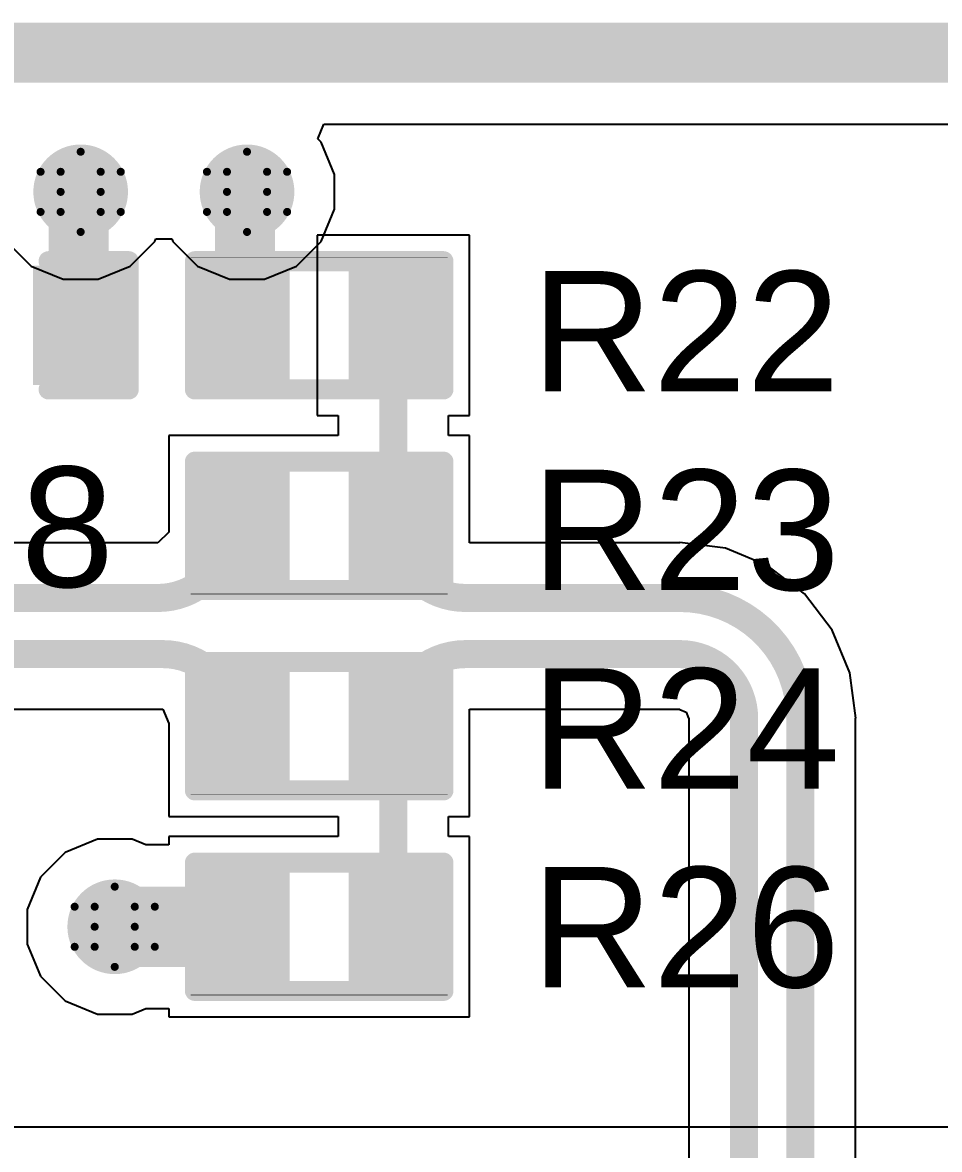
# Model space of a CAD drawing. Header units: inches. Extents: x -25 to 209, y 65 to 158.
# Drawn here: x 0.33 to 6.14, y 88.51 to 95.64 of the extents above; entities that cross this region are included whole.
import ezdxf

# ---------------------------------------------------------------- set-up
doc = ezdxf.new("R2010")
doc.units = ezdxf.units.IN
for name, color, linetype in [('Bottom Layer', 5, 'Continuous'), ('Drill Drawing', 1, 'Continuous'), ('Top Layer', 1, 'Continuous'), ('Top Overlay', 2, 'Continuous'), ('Top Paste', 8, 'Continuous'), ('Top Solder', 216, 'Continuous'), ('Via Holes', 16, 'Continuous')]:
    doc.layers.add(name, color=color, linetype=linetype)
doc.styles.add('Arial', font='', dxfattribs={"height": 0.2})
doc.styles.get('Arial').set_extended_font_data('Arial')

# ---------------------------------------------------------------- blocks, each defined once
blk = doc.blocks.new('R___0402_32')
at = {"layer": 'Top Layer'}
for points in [[(-0.6985025399999999, -0.3175), (-0.6985025399999999, 0.3175), (-0.24130254, 0.3175), (-0.24130254, -0.3175)], [(0.2412999999999999, -0.3175), (0.2413, 0.3175), (0.6985, 0.3175), (0.6985, -0.3175)]]:
    blk.add_hatch(color=1, dxfattribs=at).paths.add_polyline_path(points)
at = {"layer": 'Top Paste'}
for points in [[(-0.6985025399999999, -0.3175), (-0.6985025399999999, 0.3175), (-0.24130254, 0.3175), (-0.24130254, -0.3175)], [(0.2412999999999999, -0.3175), (0.2413, 0.3175), (0.6985, 0.3175), (0.6985, -0.3175)]]:
    blk.add_hatch(color=8, dxfattribs=at).paths.add_polyline_path(points)
at = {"layer": 'Top Solder'}
for points in [[(-0.7535037, -0.37250116), (-0.7535037, 0.37250116), (-0.18630138, 0.37250116), (-0.18630138, -0.37250116)], [(0.1862988399999999, -0.37250116), (0.18629884, 0.37250116), (0.75350116, 0.37250116), (0.75350116, -0.37250116)]]:
    blk.add_hatch(color=216, dxfattribs=at).paths.add_polyline_path(points)
at = {"layer": 'Top Overlay'}
for points in [[(-0.7874, 0.4064, 0.127, 0.127, 0), (0.78740254, 0.40640254, 0.127, 0.127, 0)], [(-0.7874, -0.4064, 0.127, 0.127, 0), (-0.7874, 0.4064, 0.127, 0.127, 0)], [(0.7874, -0.4064, 0.127, 0.127, 0), (0.78740254, 0.40640254, 0.127, 0.127, 0)], [(-0.7874, -0.4064, 0.127, 0.127, 0), (0.7874, -0.4064, 0.127, 0.127, 0)], [(-0.8128, -0.4318, 0.0032258, 0.0032258, 0), (0.8128, -0.4318, 0.0032258, 0.0032258, 0)]]:
    blk.add_lwpolyline(points, format="xyseb", dxfattribs=at)
for points in [[(-0.8191499999999999, 0.4064, 0.0635, 0.0635, 1), (-0.7556499999999999, 0.4064, 0.0635, 0.0635, 1)], [(-0.8191499999999999, 0.4064, 0.0635, 0.0635, 1), (-0.7556499999999999, 0.4064, 0.0635, 0.0635, 1)], [(0.75565254, 0.40640254, 0.0635, 0.0635, 1), (0.8191525399999998, 0.40640254, 0.0635, 0.0635, 1)], [(0.75565254, 0.40640254, 0.0635, 0.0635, 1), (0.8191525399999998, 0.40640254, 0.0635, 0.0635, 1)], [(-0.8191499999999999, -0.4064, 0.0635, 0.0635, 1), (-0.7556499999999999, -0.4064, 0.0635, 0.0635, 1)], [(-0.8191499999999999, -0.4064, 0.0635, 0.0635, 1), (-0.7556499999999999, -0.4064, 0.0635, 0.0635, 1)], [(0.7556499999999999, -0.4064, 0.0635, 0.0635, 1), (0.8191499999999999, -0.4064, 0.0635, 0.0635, 1)], [(0.7556499999999999, -0.4064, 0.0635, 0.0635, 1), (0.8191499999999999, -0.4064, 0.0635, 0.0635, 1)], [(-0.81360518, -0.4318, 0.0016129, 0.0016129, 1), (-0.8119948199999999, -0.4318, 0.0016129, 0.0016129, 1)], [(0.8119948199999999, -0.4318, 0.0016129, 0.0016129, 1), (0.81360518, -0.4318, 0.0016129, 0.0016129, 1)]]:
    blk.add_lwpolyline(points, format="xyseb", close=True, dxfattribs=at)
blk = doc.blocks.new('R___0402_34')
at = {"layer": 'Top Layer'}
for points in [[(-0.6985025399999999, -0.3175), (-0.6985025399999999, 0.3175), (-0.24130254, 0.3175), (-0.24130254, -0.3175)], [(0.2413050799999999, -0.3175), (0.24130508, 0.3175), (0.6985050799999999, 0.3175), (0.6985050799999999, -0.3175)]]:
    blk.add_hatch(color=1, dxfattribs=at).paths.add_polyline_path(points)
at = {"layer": 'Top Paste'}
for points in [[(-0.6985025399999999, -0.3175), (-0.6985025399999999, 0.3175), (-0.24130254, 0.3175), (-0.24130254, -0.3175)], [(0.2413050799999999, -0.3175), (0.24130508, 0.3175), (0.6985050799999999, 0.3175), (0.6985050799999999, -0.3175)]]:
    blk.add_hatch(color=8, dxfattribs=at).paths.add_polyline_path(points)
at = {"layer": 'Top Solder'}
for points in [[(-0.7535037, -0.37250116), (-0.7535037, 0.37250116), (-0.18630138, 0.37250116), (-0.18630138, -0.37250116)], [(0.18630392, -0.37250116), (0.18630392, 0.37250116), (0.75350624, 0.37250116), (0.75350624, -0.37250116)]]:
    blk.add_hatch(color=216, dxfattribs=at).paths.add_polyline_path(points)
at = {"layer": 'Top Overlay'}
for points in [[(-0.7874, 0.4064, 0.127, 0.127, 0), (0.7874, 0.4064, 0.127, 0.127, 0)], [(-0.7874, -0.4064, 0.127, 0.127, 0), (-0.7874, 0.4064, 0.127, 0.127, 0)], [(0.7874, -0.4064, 0.127, 0.127, 0), (0.7874, 0.4064, 0.127, 0.127, 0)], [(-0.7874, -0.4064, 0.127, 0.127, 0), (0.7874, -0.4064, 0.127, 0.127, 0)], [(-0.8127974599999999, -0.4318, 0.0032258, 0.0032258, 0), (0.8128, -0.4318, 0.0032258, 0.0032258, 0)]]:
    blk.add_lwpolyline(points, format="xyseb", dxfattribs=at)
for points in [[(-0.8191499999999999, 0.4064, 0.0635, 0.0635, 1), (-0.7556499999999999, 0.4064, 0.0635, 0.0635, 1)], [(-0.8191499999999999, 0.4064, 0.0635, 0.0635, 1), (-0.7556499999999999, 0.4064, 0.0635, 0.0635, 1)], [(0.7556499999999999, 0.4064, 0.0635, 0.0635, 1), (0.8191499999999999, 0.4064, 0.0635, 0.0635, 1)], [(0.7556499999999999, 0.4064, 0.0635, 0.0635, 1), (0.8191499999999999, 0.4064, 0.0635, 0.0635, 1)], [(-0.8191499999999999, -0.4064, 0.0635, 0.0635, 1), (-0.7556499999999999, -0.4064, 0.0635, 0.0635, 1)], [(-0.8191499999999999, -0.4064, 0.0635, 0.0635, 1), (-0.7556499999999999, -0.4064, 0.0635, 0.0635, 1)], [(0.7556499999999999, -0.4064, 0.0635, 0.0635, 1), (0.8191499999999999, -0.4064, 0.0635, 0.0635, 1)], [(0.7556499999999999, -0.4064, 0.0635, 0.0635, 1), (0.8191499999999999, -0.4064, 0.0635, 0.0635, 1)], [(-0.8136026399999999, -0.4318, 0.0016129, 0.0016129, 1), (-0.81199228, -0.4318, 0.0016129, 0.0016129, 1)], [(0.8119948199999999, -0.4318, 0.0016129, 0.0016129, 1), (0.81360518, -0.4318, 0.0016129, 0.0016129, 1)]]:
    blk.add_lwpolyline(points, format="xyseb", close=True, dxfattribs=at)
blk = doc.blocks.new('R___0402_35')
at = {"layer": 'Top Layer'}
for points in [[(-0.6985025399999999, -0.3175), (-0.6985025399999999, 0.3175), (-0.24130254, 0.3175), (-0.24130254, -0.3175)], [(0.24129746, -0.3175), (0.24129746, 0.3175), (0.69849746, 0.3175), (0.69849746, -0.3175)]]:
    blk.add_hatch(color=1, dxfattribs=at).paths.add_polyline_path(points)
at = {"layer": 'Top Paste'}
for points in [[(-0.6985025399999999, -0.3175), (-0.6985025399999999, 0.3175), (-0.24130254, 0.3175), (-0.24130254, -0.3175)], [(0.24129746, -0.3175), (0.24129746, 0.3175), (0.69849746, 0.3175), (0.69849746, -0.3175)]]:
    blk.add_hatch(color=8, dxfattribs=at).paths.add_polyline_path(points)
at = {"layer": 'Top Solder'}
for points in [[(-0.7535037, -0.37250116), (-0.7535037, 0.37250116), (-0.18630138, 0.37250116), (-0.18630138, -0.37250116)], [(0.1862962999999999, -0.37250116), (0.1862963, 0.37250116), (0.7534986199999999, 0.37250116), (0.7534986199999999, -0.37250116)]]:
    blk.add_hatch(color=216, dxfattribs=at).paths.add_polyline_path(points)
at = {"layer": 'Top Overlay'}
for points in [[(-0.78740254, 0.40640254, 0.127, 0.127, 0), (0.7874, 0.4064, 0.127, 0.127, 0)], [(-0.78740254, -0.40640254, 0.127, 0.127, 0), (-0.78740254, 0.40640254, 0.127, 0.127, 0)], [(0.7874, -0.4064, 0.127, 0.127, 0), (0.7874, 0.4064, 0.127, 0.127, 0)], [(-0.78740254, -0.40640254, 0.127, 0.127, 0), (0.7874, -0.4064, 0.127, 0.127, 0)], [(-0.8127974599999999, -0.4318, 0.0032258, 0.0032258, 0), (0.8127974599999999, -0.4318, 0.0032258, 0.0032258, 0)]]:
    blk.add_lwpolyline(points, format="xyseb", dxfattribs=at)
for points in [[(-0.8191525399999998, 0.40640254, 0.0635, 0.0635, 1), (-0.75565254, 0.40640254, 0.0635, 0.0635, 1)], [(-0.8191525399999998, 0.40640254, 0.0635, 0.0635, 1), (-0.75565254, 0.40640254, 0.0635, 0.0635, 1)], [(0.7556499999999999, 0.4064, 0.0635, 0.0635, 1), (0.8191499999999999, 0.4064, 0.0635, 0.0635, 1)], [(0.7556499999999999, 0.4064, 0.0635, 0.0635, 1), (0.8191499999999999, 0.4064, 0.0635, 0.0635, 1)], [(-0.8191525399999998, -0.40640254, 0.0635, 0.0635, 1), (-0.75565254, -0.40640254, 0.0635, 0.0635, 1)], [(-0.8191525399999998, -0.40640254, 0.0635, 0.0635, 1), (-0.75565254, -0.40640254, 0.0635, 0.0635, 1)], [(0.7556499999999999, -0.4064, 0.0635, 0.0635, 1), (0.8191499999999999, -0.4064, 0.0635, 0.0635, 1)], [(0.7556499999999999, -0.4064, 0.0635, 0.0635, 1), (0.8191499999999999, -0.4064, 0.0635, 0.0635, 1)], [(-0.8136026399999999, -0.4318, 0.0016129, 0.0016129, 1), (-0.81199228, -0.4318, 0.0016129, 0.0016129, 1)], [(0.81199228, -0.4318, 0.0016129, 0.0016129, 1), (0.8136026399999999, -0.4318, 0.0016129, 0.0016129, 1)]]:
    blk.add_lwpolyline(points, format="xyseb", close=True, dxfattribs=at)
blk = doc.blocks.new('R___0402_36')
at = {"layer": 'Top Layer'}
for points in [[(-0.69849746, -0.31749746), (-0.69849746, 0.31750254), (-0.24129746, 0.31750254), (-0.24129746, -0.31749746)], [(0.24130254, -0.3175), (0.24130254, 0.3175), (0.6985025399999999, 0.3175), (0.6985025399999999, -0.3175)]]:
    blk.add_hatch(color=1, dxfattribs=at).paths.add_polyline_path(points)
at = {"layer": 'Top Paste'}
for points in [[(-0.69849746, -0.31749746), (-0.69849746, 0.31750254), (-0.24129746, 0.31750254), (-0.24129746, -0.31749746)], [(0.24130254, -0.3175), (0.24130254, 0.3175), (0.6985025399999999, 0.3175), (0.6985025399999999, -0.3175)]]:
    blk.add_hatch(color=8, dxfattribs=at).paths.add_polyline_path(points)
at = {"layer": 'Top Solder'}
for points in [[(-0.7534986199999999, -0.3724986199999999), (-0.7534986199999999, 0.3725037), (-0.1862962999999999, 0.3725037), (-0.1862963, -0.3724986199999999)], [(0.18630138, -0.37250116), (0.18630138, 0.37250116), (0.7535037, 0.37250116), (0.7535037, -0.37250116)]]:
    blk.add_hatch(color=216, dxfattribs=at).paths.add_polyline_path(points)
at = {"layer": 'Top Overlay'}
for points in [[(0.78740254, 0.40640508, 0.127, 0.127, 0), (-0.7874, 0.4064, 0.127, 0.127, 0)], [(-0.7874, 0.4064, 0.127, 0.127, 0), (-0.7874, -0.4064, 0.127, 0.127, 0)], [(0.78740254, 0.40640508, 0.127, 0.127, 0), (0.78740254, -0.40640254, 0.127, 0.127, 0)], [(0.78740254, -0.40640254, 0.127, 0.127, 0), (-0.7874, -0.4064, 0.127, 0.127, 0)], [(0.8127974599999999, -0.4318, 0.0032258, 0.0032258, 0), (-0.8128, -0.4317974599999999, 0.0032258, 0.0032258, 0)]]:
    blk.add_lwpolyline(points, format="xyseb", dxfattribs=at)
for points in [[(-0.8191499999999999, 0.4064, 0.0635, 0.0635, 1), (-0.7556499999999999, 0.4064, 0.0635, 0.0635, 1)], [(-0.8191499999999999, 0.4064, 0.0635, 0.0635, 1), (-0.7556499999999999, 0.4064, 0.0635, 0.0635, 1)], [(0.75565254, 0.40640508, 0.0635, 0.0635, 1), (0.8191525399999998, 0.40640508, 0.0635, 0.0635, 1)], [(0.75565254, 0.40640508, 0.0635, 0.0635, 1), (0.8191525399999998, 0.40640508, 0.0635, 0.0635, 1)], [(-0.8191499999999999, -0.4064, 0.0635, 0.0635, 1), (-0.7556499999999999, -0.4064, 0.0635, 0.0635, 1)], [(-0.8191499999999999, -0.4064, 0.0635, 0.0635, 1), (-0.7556499999999999, -0.4064, 0.0635, 0.0635, 1)], [(0.75565254, -0.40640254, 0.0635, 0.0635, 1), (0.8191525399999998, -0.40640254, 0.0635, 0.0635, 1)], [(0.75565254, -0.40640254, 0.0635, 0.0635, 1), (0.8191525399999998, -0.40640254, 0.0635, 0.0635, 1)], [(-0.81360518, -0.4317974599999999, 0.0016129, 0.0016129, 1), (-0.8119948199999999, -0.4317974599999999, 0.0016129, 0.0016129, 1)], [(0.81199228, -0.4318, 0.0016129, 0.0016129, 1), (0.8136026399999999, -0.4318, 0.0016129, 0.0016129, 1)]]:
    blk.add_lwpolyline(points, format="xyseb", close=True, dxfattribs=at)
blk = doc.blocks.new('C___0402_71')
at = {"layer": 'Top Layer'}
for points in [[(-0.6985025399999999, -0.3175), (-0.6985025399999999, 0.3175), (-0.24130254, 0.3175), (-0.24130254, -0.3175)], [(0.2412999999999999, -0.3175), (0.2413, 0.3175), (0.6985, 0.3175), (0.6985, -0.3175)]]:
    blk.add_hatch(color=1, dxfattribs=at).paths.add_polyline_path(points)
at = {"layer": 'Top Paste'}
for points in [[(-0.6985025399999999, -0.3175), (-0.6985025399999999, 0.3175), (-0.24130254, 0.3175), (-0.24130254, -0.3175)], [(0.2412999999999999, -0.3175), (0.2413, 0.3175), (0.6985, 0.3175), (0.6985, -0.3175)]]:
    blk.add_hatch(color=8, dxfattribs=at).paths.add_polyline_path(points)
at = {"layer": 'Top Solder'}
for points in [[(-0.75850242, -0.37749988), (-0.75850242, 0.37749988), (-0.1813026599999999, 0.37749988), (-0.18130266, -0.37749988)], [(0.18130012, -0.37749988), (0.18130012, 0.37749988), (0.7584998799999999, 0.37749988), (0.7584998799999999, -0.37749988)]]:
    blk.add_hatch(color=216, dxfattribs=at).paths.add_polyline_path(points)
at = {"layer": 'Top Overlay'}
for points in [[(-0.27940254, 0.40640254, 0.127, 0.127, 0), (-0.7874, 0.4064, 0.127, 0.127, 0)], [(-0.7874, 0.4064, 0.127, 0.127, 0), (-0.7874, -0.4064, 0.127, 0.127, 0)], [(0.7874, 0.4064, 0.127, 0.127, 0), (0.2794, 0.4064, 0.127, 0.127, 0)], [(0.7874, 0.4064, 0.127, 0.127, 0), (0.7874, -0.4064, 0.127, 0.127, 0)], [(-0.27940254, -0.40640254, 0.127, 0.127, 0), (-0.7874, -0.4064, 0.127, 0.127, 0)], [(0.7874, -0.4064, 0.127, 0.127, 0), (0.2794, -0.4064, 0.127, 0.127, 0)]]:
    blk.add_lwpolyline(points, format="xyseb", dxfattribs=at)
for points in [[(-0.8191499999999999, 0.4064, 0.0635, 0.0635, 1), (-0.7556499999999999, 0.4064, 0.0635, 0.0635, 1)], [(-0.8191499999999999, 0.4064, 0.0635, 0.0635, 1), (-0.7556499999999999, 0.4064, 0.0635, 0.0635, 1)], [(-0.31115254, 0.40640254, 0.0635, 0.0635, 1), (-0.24765254, 0.40640254, 0.0635, 0.0635, 1)], [(0.24765, 0.4064, 0.0635, 0.0635, 1), (0.31115, 0.4064, 0.0635, 0.0635, 1)], [(0.7556499999999999, 0.4064, 0.0635, 0.0635, 1), (0.8191499999999999, 0.4064, 0.0635, 0.0635, 1)], [(0.7556499999999999, 0.4064, 0.0635, 0.0635, 1), (0.8191499999999999, 0.4064, 0.0635, 0.0635, 1)], [(-0.8191499999999999, -0.4064, 0.0635, 0.0635, 1), (-0.7556499999999999, -0.4064, 0.0635, 0.0635, 1)], [(-0.8191499999999999, -0.4064, 0.0635, 0.0635, 1), (-0.7556499999999999, -0.4064, 0.0635, 0.0635, 1)], [(-0.31115254, -0.40640254, 0.0635, 0.0635, 1), (-0.24765254, -0.40640254, 0.0635, 0.0635, 1)], [(0.24765, -0.4064, 0.0635, 0.0635, 1), (0.31115, -0.4064, 0.0635, 0.0635, 1)], [(0.7556499999999999, -0.4064, 0.0635, 0.0635, 1), (0.8191499999999999, -0.4064, 0.0635, 0.0635, 1)], [(0.7556499999999999, -0.4064, 0.0635, 0.0635, 1), (0.8191499999999999, -0.4064, 0.0635, 0.0635, 1)]]:
    blk.add_lwpolyline(points, format="xyseb", close=True, dxfattribs=at)

msp = doc.modelspace()

# ---------------------------------------------------------------- hatches: boundary and pattern name
at = {"layer": 'Bottom Layer'}
h = msp.add_hatch(color=5, dxfattribs=at)
edge = h.paths.add_edge_path()
edge.add_arc((0.6985381, 94.57135772), 0.2999994, 0, 360)
h = msp.add_hatch(color=5, dxfattribs=at)
edge = h.paths.add_edge_path()
edge.add_arc((1.7526381, 94.57135772), 0.2999994, 0, 360)
h = msp.add_hatch(color=5, dxfattribs=at)
edge = h.paths.add_edge_path()
edge.add_arc((0.9143999999999999, 89.91598476), 0.2999994, 0, 360)
at = {"layer": 'Top Layer'}
h = msp.add_hatch(color=1, dxfattribs=at)
edge = h.paths.add_edge_path()
edge.add_arc((0.6985381, 94.57135772), 0.2999994, 0, 360)
h = msp.add_hatch(color=1, dxfattribs=at)
edge = h.paths.add_edge_path()
edge.add_arc((1.7526381, 94.57135772), 0.2999994, 0, 360)
h = msp.add_hatch(color=1, dxfattribs=at)
edge = h.paths.add_edge_path()
edge.add_arc((0.9143999999999999, 89.91598476), 0.2999994, 0, 360)
at = {"layer": 'Via Holes'}
h = msp.add_hatch(color=7, dxfattribs=at)
edge = h.paths.add_edge_path()
edge.add_arc((0.6985381, 94.57135772), 0.1499997, 0, 360)
h = msp.add_hatch(color=7, dxfattribs=at)
edge = h.paths.add_edge_path()
edge.add_arc((1.7526381, 94.57135772), 0.1499997, 0, 360)
h = msp.add_hatch(color=7, dxfattribs=at)
edge = h.paths.add_edge_path()
edge.add_arc((0.9143999999999999, 89.91598476), 0.1499997, 0, 360)

# ---------------------------------------------------------------- linework, layer by layer
at = {"layer": 'Bottom Layer'}
for p, q in [((2.20101922, 94.90644976), (2.239899, 95.000318)), ((2.239899, 95.000318), (12.04781436, 95.000318)), ((2.2222968, 94.88517218), (2.20101922, 94.90644976)), ((2.3066375, 94.68155562), (2.2222968, 94.88517218)), ((2.3066375, 94.46115981999999), (2.3066375, 94.68155562)), ((2.2222968, 94.25754325999999), (2.3066375, 94.46115981999999)), ((0.2288794, 94.25754325999999), (0.38472364, 94.10169902)), ((1.01235256, 94.10169902), (1.1681968, 94.25754325999999)), ((1.1681968, 94.25754325999999), (1.1747881, 94.27345381999999)), ((1.1747881, 94.27345381999999), (1.2763881, 94.27345381999999)), ((1.2763881, 94.27345381999999), (1.2829794, 94.25754325999999)), ((1.2829794, 94.25754325999999), (1.43882364, 94.10169902)), ((2.06645256, 94.10169902), (2.2222968, 94.25754325999999)), ((0.38472364, 94.10169902), (0.5883402, 94.01735832)), ((0.808736, 94.01735832), (1.01235256, 94.10169902)), ((1.43882364, 94.10169902), (1.6424402, 94.01735832)), ((1.862836, 94.01735832), (2.06645256, 94.10169902)), ((0.5883402, 94.01735832), (0.808736, 94.01735832)), ((1.6424402, 94.01735832), (1.862836, 94.01735832)), ((10.79899288, 88.646), (-10.43942032, 88.646))]:
    msp.add_line(p, q, dxfattribs=at)
msp.add_lwpolyline([(-6.102819899999999, 95.45352512, 0.3809999999999999, 0.3809999999999999, 0), (67.29568963999999, 95.45352512, 0.3809999999999999, 0.3809999999999999, 0)], format="xyseb", dxfattribs=at)
at = {"layer": 'Drill Drawing'}
for points in [[(0.5715380999999999, 94.69835771999999, 0.0508, 0.0508, 0), (0.6985381, 94.82535771999999, 0.0508, 0.0508, 0)], [(0.6985381, 94.82535771999999, 0.0508, 0.0508, 0), (0.8255381, 94.69835771999999, 0.0508, 0.0508, 0)], [(1.6256381, 94.69835771999999, 0.0508, 0.0508, 0), (1.7526381, 94.82535771999999, 0.0508, 0.0508, 0)], [(1.7526381, 94.82535771999999, 0.0508, 0.0508, 0), (1.8796381, 94.69835771999999, 0.0508, 0.0508, 0)], [(0.4445381, 94.69835771999999, 0.0508, 0.0508, 0), (0.5715380999999999, 94.57135772, 0.0508, 0.0508, 0)], [(0.4445381, 94.69835771999999, 0.0508, 0.0508, 0), (0.5715380999999999, 94.69835771999999, 0.0508, 0.0508, 0)], [(0.8255381, 94.69835771999999, 0.0508, 0.0508, 0), (0.9525380999999999, 94.69835771999999, 0.0508, 0.0508, 0)], [(0.8255381, 94.57135772, 0.0508, 0.0508, 0), (0.9525380999999999, 94.69835771999999, 0.0508, 0.0508, 0)], [(1.4986381, 94.69835771999999, 0.0508, 0.0508, 0), (1.6256381, 94.57135772, 0.0508, 0.0508, 0)], [(1.4986381, 94.69835771999999, 0.0508, 0.0508, 0), (1.6256381, 94.69835771999999, 0.0508, 0.0508, 0)], [(1.8796381, 94.69835771999999, 0.0508, 0.0508, 0), (2.0066381, 94.69835771999999, 0.0508, 0.0508, 0)], [(1.8796381, 94.57135772, 0.0508, 0.0508, 0), (2.0066381, 94.69835771999999, 0.0508, 0.0508, 0)], [(0.4445381, 94.44435772, 0.0508, 0.0508, 0), (0.5715380999999999, 94.57135772, 0.0508, 0.0508, 0)], [(0.8255381, 94.57135772, 0.0508, 0.0508, 0), (0.9525380999999999, 94.44435772, 0.0508, 0.0508, 0)], [(1.4986381, 94.44435772, 0.0508, 0.0508, 0), (1.6256381, 94.57135772, 0.0508, 0.0508, 0)], [(1.8796381, 94.57135772, 0.0508, 0.0508, 0), (2.0066381, 94.44435772, 0.0508, 0.0508, 0)], [(0.4445381, 94.44435772, 0.0508, 0.0508, 0), (0.5715380999999999, 94.44435772, 0.0508, 0.0508, 0)], [(0.5715380999999999, 94.44435772, 0.0508, 0.0508, 0), (0.6985381, 94.31735771999999, 0.0508, 0.0508, 0)], [(0.6985381, 94.31735771999999, 0.0508, 0.0508, 0), (0.8255381, 94.44435772, 0.0508, 0.0508, 0)], [(0.8255381, 94.44435772, 0.0508, 0.0508, 0), (0.9525380999999999, 94.44435772, 0.0508, 0.0508, 0)], [(1.4986381, 94.44435772, 0.0508, 0.0508, 0), (1.6256381, 94.44435772, 0.0508, 0.0508, 0)], [(1.6256381, 94.44435772, 0.0508, 0.0508, 0), (1.7526381, 94.31735771999999, 0.0508, 0.0508, 0)], [(1.7526381, 94.31735771999999, 0.0508, 0.0508, 0), (1.8796381, 94.44435772, 0.0508, 0.0508, 0)], [(1.8796381, 94.44435772, 0.0508, 0.0508, 0), (2.0066381, 94.44435772, 0.0508, 0.0508, 0)], [(0.7874, 90.04298476, 0.0508, 0.0508, 0), (0.9143999999999999, 90.16998475999999, 0.0508, 0.0508, 0)], [(0.9143999999999999, 90.16998475999999, 0.0508, 0.0508, 0), (1.0414, 90.04298476, 0.0508, 0.0508, 0)], [(0.6604, 90.04298476, 0.0508, 0.0508, 0), (0.7874, 89.91598476, 0.0508, 0.0508, 0)], [(0.6604, 90.04298476, 0.0508, 0.0508, 0), (0.7874, 90.04298476, 0.0508, 0.0508, 0)], [(1.0414, 90.04298476, 0.0508, 0.0508, 0), (1.1684, 90.04298476, 0.0508, 0.0508, 0)], [(1.0414, 89.91598476, 0.0508, 0.0508, 0), (1.1684, 90.04298476, 0.0508, 0.0508, 0)], [(0.6604, 89.78898475999999, 0.0508, 0.0508, 0), (0.7874, 89.91598476, 0.0508, 0.0508, 0)], [(1.0414, 89.91598476, 0.0508, 0.0508, 0), (1.1684, 89.78898475999999, 0.0508, 0.0508, 0)], [(0.6604, 89.78898475999999, 0.0508, 0.0508, 0), (0.7874, 89.78898475999999, 0.0508, 0.0508, 0)], [(0.7874, 89.78898475999999, 0.0508, 0.0508, 0), (0.9143999999999999, 89.66198476, 0.0508, 0.0508, 0)], [(0.9143999999999999, 89.66198476, 0.0508, 0.0508, 0), (1.0414, 89.78898475999999, 0.0508, 0.0508, 0)], [(1.0414, 89.78898475999999, 0.0508, 0.0508, 0), (1.1684, 89.78898475999999, 0.0508, 0.0508, 0)]]:
    msp.add_lwpolyline(points, format="xyseb", dxfattribs=at)
for points in [[(0.6858381, 94.82535771999999, 0.0254, 0.0254, 1), (0.7112380999999999, 94.82535771999999, 0.0254, 0.0254, 1)], [(0.6858381, 94.82535771999999, 0.0254, 0.0254, 1), (0.7112380999999999, 94.82535771999999, 0.0254, 0.0254, 1)], [(1.7399381, 94.82535771999999, 0.0254, 0.0254, 1), (1.7653381, 94.82535771999999, 0.0254, 0.0254, 1)], [(1.7399381, 94.82535771999999, 0.0254, 0.0254, 1), (1.7653381, 94.82535771999999, 0.0254, 0.0254, 1)], [(0.4318380999999999, 94.69835771999999, 0.0254, 0.0254, 1), (0.4572381, 94.69835771999999, 0.0254, 0.0254, 1)], [(0.4318380999999999, 94.69835771999999, 0.0254, 0.0254, 1), (0.4572381, 94.69835771999999, 0.0254, 0.0254, 1)], [(0.5588381, 94.69835771999999, 0.0254, 0.0254, 1), (0.5842381, 94.69835771999999, 0.0254, 0.0254, 1)], [(0.5588381, 94.69835771999999, 0.0254, 0.0254, 1), (0.5842381, 94.69835771999999, 0.0254, 0.0254, 1)], [(0.8128381, 94.69835771999999, 0.0254, 0.0254, 1), (0.8382381, 94.69835771999999, 0.0254, 0.0254, 1)], [(0.8128381, 94.69835771999999, 0.0254, 0.0254, 1), (0.8382381, 94.69835771999999, 0.0254, 0.0254, 1)], [(0.9398380999999999, 94.69835771999999, 0.0254, 0.0254, 1), (0.9652381, 94.69835771999999, 0.0254, 0.0254, 1)], [(0.9398380999999999, 94.69835771999999, 0.0254, 0.0254, 1), (0.9652381, 94.69835771999999, 0.0254, 0.0254, 1)], [(1.4859381, 94.69835771999999, 0.0254, 0.0254, 1), (1.5113381, 94.69835771999999, 0.0254, 0.0254, 1)], [(1.4859381, 94.69835771999999, 0.0254, 0.0254, 1), (1.5113381, 94.69835771999999, 0.0254, 0.0254, 1)], [(1.6129381, 94.69835771999999, 0.0254, 0.0254, 1), (1.6383381, 94.69835771999999, 0.0254, 0.0254, 1)], [(1.6129381, 94.69835771999999, 0.0254, 0.0254, 1), (1.6383381, 94.69835771999999, 0.0254, 0.0254, 1)], [(1.8669381, 94.69835771999999, 0.0254, 0.0254, 1), (1.8923381, 94.69835771999999, 0.0254, 0.0254, 1)], [(1.8669381, 94.69835771999999, 0.0254, 0.0254, 1), (1.8923381, 94.69835771999999, 0.0254, 0.0254, 1)], [(1.9939381, 94.69835771999999, 0.0254, 0.0254, 1), (2.0193381, 94.69835771999999, 0.0254, 0.0254, 1)], [(1.9939381, 94.69835771999999, 0.0254, 0.0254, 1), (2.0193381, 94.69835771999999, 0.0254, 0.0254, 1)], [(0.5588381, 94.57135772, 0.0254, 0.0254, 1), (0.5842381, 94.57135772, 0.0254, 0.0254, 1)], [(0.5588381, 94.57135772, 0.0254, 0.0254, 1), (0.5842381, 94.57135772, 0.0254, 0.0254, 1)], [(0.8128381, 94.57135772, 0.0254, 0.0254, 1), (0.8382381, 94.57135772, 0.0254, 0.0254, 1)], [(0.8128381, 94.57135772, 0.0254, 0.0254, 1), (0.8382381, 94.57135772, 0.0254, 0.0254, 1)], [(1.6129381, 94.57135772, 0.0254, 0.0254, 1), (1.6383381, 94.57135772, 0.0254, 0.0254, 1)], [(1.6129381, 94.57135772, 0.0254, 0.0254, 1), (1.6383381, 94.57135772, 0.0254, 0.0254, 1)], [(1.8669381, 94.57135772, 0.0254, 0.0254, 1), (1.8923381, 94.57135772, 0.0254, 0.0254, 1)], [(1.8669381, 94.57135772, 0.0254, 0.0254, 1), (1.8923381, 94.57135772, 0.0254, 0.0254, 1)], [(0.4318380999999999, 94.44435772, 0.0254, 0.0254, 1), (0.4572381, 94.44435772, 0.0254, 0.0254, 1)], [(0.4318380999999999, 94.44435772, 0.0254, 0.0254, 1), (0.4572381, 94.44435772, 0.0254, 0.0254, 1)], [(0.5588381, 94.44435772, 0.0254, 0.0254, 1), (0.5842381, 94.44435772, 0.0254, 0.0254, 1)], [(0.5588381, 94.44435772, 0.0254, 0.0254, 1), (0.5842381, 94.44435772, 0.0254, 0.0254, 1)], [(0.8128381, 94.44435772, 0.0254, 0.0254, 1), (0.8382381, 94.44435772, 0.0254, 0.0254, 1)], [(0.8128381, 94.44435772, 0.0254, 0.0254, 1), (0.8382381, 94.44435772, 0.0254, 0.0254, 1)], [(0.9398380999999999, 94.44435772, 0.0254, 0.0254, 1), (0.9652381, 94.44435772, 0.0254, 0.0254, 1)], [(0.9398380999999999, 94.44435772, 0.0254, 0.0254, 1), (0.9652381, 94.44435772, 0.0254, 0.0254, 1)], [(1.4859381, 94.44435772, 0.0254, 0.0254, 1), (1.5113381, 94.44435772, 0.0254, 0.0254, 1)], [(1.4859381, 94.44435772, 0.0254, 0.0254, 1), (1.5113381, 94.44435772, 0.0254, 0.0254, 1)], [(1.6129381, 94.44435772, 0.0254, 0.0254, 1), (1.6383381, 94.44435772, 0.0254, 0.0254, 1)], [(1.6129381, 94.44435772, 0.0254, 0.0254, 1), (1.6383381, 94.44435772, 0.0254, 0.0254, 1)], [(1.8669381, 94.44435772, 0.0254, 0.0254, 1), (1.8923381, 94.44435772, 0.0254, 0.0254, 1)], [(1.8669381, 94.44435772, 0.0254, 0.0254, 1), (1.8923381, 94.44435772, 0.0254, 0.0254, 1)], [(1.9939381, 94.44435772, 0.0254, 0.0254, 1), (2.0193381, 94.44435772, 0.0254, 0.0254, 1)], [(1.9939381, 94.44435772, 0.0254, 0.0254, 1), (2.0193381, 94.44435772, 0.0254, 0.0254, 1)], [(0.6858381, 94.31735771999999, 0.0254, 0.0254, 1), (0.7112380999999999, 94.31735771999999, 0.0254, 0.0254, 1)], [(0.6858381, 94.31735771999999, 0.0254, 0.0254, 1), (0.7112380999999999, 94.31735771999999, 0.0254, 0.0254, 1)], [(1.7399381, 94.31735771999999, 0.0254, 0.0254, 1), (1.7653381, 94.31735771999999, 0.0254, 0.0254, 1)], [(1.7399381, 94.31735771999999, 0.0254, 0.0254, 1), (1.7653381, 94.31735771999999, 0.0254, 0.0254, 1)], [(0.9016999999999998, 90.16998475999999, 0.0254, 0.0254, 1), (0.9270999999999999, 90.16998475999999, 0.0254, 0.0254, 1)], [(0.9016999999999998, 90.16998475999999, 0.0254, 0.0254, 1), (0.9270999999999999, 90.16998475999999, 0.0254, 0.0254, 1)], [(0.6476999999999999, 90.04298476, 0.0254, 0.0254, 1), (0.6730999999999999, 90.04298476, 0.0254, 0.0254, 1)], [(0.6476999999999999, 90.04298476, 0.0254, 0.0254, 1), (0.6730999999999999, 90.04298476, 0.0254, 0.0254, 1)], [(0.7746999999999999, 90.04298476, 0.0254, 0.0254, 1), (0.8000999999999999, 90.04298476, 0.0254, 0.0254, 1)], [(0.7746999999999999, 90.04298476, 0.0254, 0.0254, 1), (0.8000999999999999, 90.04298476, 0.0254, 0.0254, 1)], [(1.0287, 90.04298476, 0.0254, 0.0254, 1), (1.0541, 90.04298476, 0.0254, 0.0254, 1)], [(1.0287, 90.04298476, 0.0254, 0.0254, 1), (1.0541, 90.04298476, 0.0254, 0.0254, 1)], [(1.1557, 90.04298476, 0.0254, 0.0254, 1), (1.1811, 90.04298476, 0.0254, 0.0254, 1)], [(1.1557, 90.04298476, 0.0254, 0.0254, 1), (1.1811, 90.04298476, 0.0254, 0.0254, 1)], [(0.7746999999999999, 89.91598476, 0.0254, 0.0254, 1), (0.8000999999999999, 89.91598476, 0.0254, 0.0254, 1)], [(0.7746999999999999, 89.91598476, 0.0254, 0.0254, 1), (0.8000999999999999, 89.91598476, 0.0254, 0.0254, 1)], [(1.0287, 89.91598476, 0.0254, 0.0254, 1), (1.0541, 89.91598476, 0.0254, 0.0254, 1)], [(1.0287, 89.91598476, 0.0254, 0.0254, 1), (1.0541, 89.91598476, 0.0254, 0.0254, 1)], [(0.6476999999999999, 89.78898475999999, 0.0254, 0.0254, 1), (0.6730999999999999, 89.78898475999999, 0.0254, 0.0254, 1)], [(0.6476999999999999, 89.78898475999999, 0.0254, 0.0254, 1), (0.6730999999999999, 89.78898475999999, 0.0254, 0.0254, 1)], [(0.7746999999999999, 89.78898475999999, 0.0254, 0.0254, 1), (0.8000999999999999, 89.78898475999999, 0.0254, 0.0254, 1)], [(0.7746999999999999, 89.78898475999999, 0.0254, 0.0254, 1), (0.8000999999999999, 89.78898475999999, 0.0254, 0.0254, 1)], [(1.0287, 89.78898475999999, 0.0254, 0.0254, 1), (1.0541, 89.78898475999999, 0.0254, 0.0254, 1)], [(1.0287, 89.78898475999999, 0.0254, 0.0254, 1), (1.0541, 89.78898475999999, 0.0254, 0.0254, 1)], [(1.1557, 89.78898475999999, 0.0254, 0.0254, 1), (1.1811, 89.78898475999999, 0.0254, 0.0254, 1)], [(1.1557, 89.78898475999999, 0.0254, 0.0254, 1), (1.1811, 89.78898475999999, 0.0254, 0.0254, 1)], [(0.9016999999999998, 89.66198476, 0.0254, 0.0254, 1), (0.9270999999999999, 89.66198476, 0.0254, 0.0254, 1)], [(0.9016999999999998, 89.66198476, 0.0254, 0.0254, 1), (0.9270999999999999, 89.66198476, 0.0254, 0.0254, 1)]]:
    msp.add_lwpolyline(points, format="xyseb", close=True, dxfattribs=at)
at = {"layer": 'Top Layer'}
for p, q in [((3.16229746, 94.29749746), (2.19709746, 94.29749746)), ((2.19709746, 94.29749746), (2.19709746, 93.15449746)), ((3.16229746, 93.15449746), (3.16229746, 94.29749746)), ((2.19709746, 93.15449746), (2.33007662, 93.15449746)), ((2.33007662, 93.15449746), (2.33007916, 93.02748476)), ((3.02931576, 93.02748476), (3.02931322, 93.15449746)), ((3.02931322, 93.15449746), (3.16229746, 93.15449746)), ((2.33007916, 93.02748476), (1.25729746, 93.02748476)), ((1.25729746, 93.02748476), (1.25729746, 92.41667826)), ((3.16229746, 93.02748476), (3.02931576, 93.02748476)), ((3.16229746, 92.34840306), (3.16229746, 93.02748476)), ((1.25729746, 92.41667826), (1.18778274, 92.34840306)), ((1.18778274, 92.34840306), (-0.9101277199999999, 92.34840306)), ((4.495723799999999, 92.34840306), (3.16229746, 92.34840306)), ((4.495799999999999, 92.34841829999999), (4.495723799999999, 92.34840306)), ((4.78423732, 92.31326216), (4.495799999999999, 92.35123516)), ((4.495799999999999, 92.35123516), (4.495799999999999, 92.34841829999999)), ((5.05301758, 92.20192888), (4.78423732, 92.31326216)), ((5.283824839999999, 92.02482484), (5.05301758, 92.20192888)), ((5.46092888, 91.79401758), (5.283824839999999, 92.02482484)), ((5.57226216, 91.52523732), (5.46092888, 91.79401758)), ((5.610235159999999, 91.2368), (5.57226216, 91.52523732)), ((-0.92630498, 91.29356646), (1.21924064, 91.29356646)), ((1.21924064, 91.29356646), (1.25729746, 91.20427022)), ((3.16230508, 90.61448476), (3.16230508, 91.29356646)), ((3.16230508, 91.29356646), (3.59696004, 91.29356646)), ((3.59696004, 91.29356646), (3.59703624, 91.29358169999999)), ((3.59703624, 91.29358169999999), (4.495799999999999, 91.29358169999999)), ((4.495799999999999, 91.29358169999999), (4.495799999999999, 91.29178592)), ((4.495799999999999, 91.29178592), (4.534679779999999, 91.27567977999999)), ((4.534679779999999, 91.27567977999999), (4.55078592, 91.2368)), ((4.55078592, 91.2368), (4.552581699999999, 91.2368)), ((4.552581699999999, 91.2368), (4.552581699999999, 87.3252)), ((5.6074183, 87.3252), (5.6074183, 91.2368)), ((5.6074183, 91.2368), (5.610235159999999, 91.2368)), ((1.25729746, 91.20427022), (1.25729746, 90.61448476)), ((1.25729746, 90.61448476), (2.3300817, 90.61448476)), ((2.3300817, 90.61448476), (2.3300817, 90.48748476)), ((3.0293183, 90.48748476), (3.0293183, 90.61448476)), ((3.0293183, 90.61448476), (3.16230508, 90.61448476)), ((0.8042021, 90.46998416), (0.60058554, 90.38564346)), ((1.0245979, 90.46998416), (0.8042021, 90.46998416)), ((1.11162592, 90.43393648), (1.0245979, 90.46998416)), ((2.3300817, 90.48748476), (1.25729746, 90.48748476)), ((1.25729746, 90.48748476), (1.25729746, 90.43393648)), ((3.1623, 90.48748476), (3.0293183, 90.48748476)), ((3.1623, 89.34448476), (3.1623, 90.48748476)), ((0.60058554, 90.38564346), (0.4447413, 90.22979922)), ((1.25729746, 90.43393648), (1.11162592, 90.43393648)), ((0.4447413, 90.22979922), (0.3604006, 90.02618265999999)), ((0.3604006, 90.02618265999999), (0.3604006, 89.80578686)), ((0.3604006, 89.80578686), (0.4447413, 89.6021703)), ((0.4447413, 89.6021703), (0.60058554, 89.44632606)), ((0.60058554, 89.44632606), (0.8042021, 89.36198535999999)), ((1.0245979, 89.36198535999999), (1.11162592, 89.39803304)), ((1.11162592, 89.39803304), (1.25729746, 89.39803304)), ((1.25729746, 89.39803304), (1.25729746, 89.34448476)), ((0.8042021, 89.36198535999999), (1.0245979, 89.36198535999999)), ((1.25729746, 89.34448476), (3.1623, 89.34448476))]:
    msp.add_line(p, q, dxfattribs=at)
for points in [[(0.6858, 94.57135772, 0.3809999999999999, 0.3809999999999999, 0), (0.6985381, 94.57135772, 0.3809999999999999, 0.3809999999999999, 0)], [(0.6858, 93.726, 0.3809999999999999, 0.3809999999999999, 0), (0.6858, 94.57135772, 0.3809999999999999, 0.3809999999999999, 0)], [(1.7399, 93.726, 0.3809999999999999, 0.3809999999999999, 0), (1.7399, 94.57135772, 0.3809999999999999, 0.3809999999999999, 0)], [(2.67969492, 93.72599746, 0.1778, 0.1778, 0), (2.67969746, 92.50929936, 0.1778, 0.1778, 0)], [(1.60019746, 92.22738475999999, 0.1778, 0.1778, 0), (1.73989746, 92.45598476, 0.1778, 0.1778, 0)], [(3.13689746, 91.99878475999999, 0.1778, 0.1778, -0.4142135623730951), (2.67969746, 92.45598476, 0.1778, 0.1778, 0)], [(1.52127712, 92.14322947999999, 0.1778, 0.1778, 0), (1.60019746, 92.22738475999999, 0.1778, 0.1778, 0)], [(1.52127712, 92.14322947999999, 0.1778, 0.1778, -0.2072623171185884), (1.18778528, 91.99878475999999, 0.1778, 0.1778, 0)], [(-0.91013026, 91.99878475999999, 0.1778, 0.1778, 0), (1.18778528, 91.99878475999999, 0.1778, 0.1778, 0)], [(3.13689746, 91.99878475999999, 0.1778, 0.1778, 0), (4.495799999999999, 91.99878475999999, 0.1778, 0.1778, 0)], [(4.495799999999999, 91.99878475999999, 0.1778, 0.1778, 0), (4.495799999999999, 91.99879999999999, 0.1778, 0.1778, 0)], [(4.495799999999999, 91.99879999999999, 0.1778, 0.1778, -0.4142135623730951), (5.2578, 91.2368, 0.1778, 0.1778, 0)], [(-0.92630752, 91.64318476, 0.1778, 0.1778, 0), (1.21924318, 91.64318476, 0.1778, 0.1778, 0)], [(1.21924318, 91.64318476, 0.1778, 0.1778, -0.2679487661814804), (1.61518854, 91.41458476, 0.1778, 0.1778, 0)], [(2.67970508, 91.18598476, 0.1778, 0.1778, -0.4142135623730951), (3.13690508, 91.64318476, 0.1778, 0.1778, 0)], [(3.13690508, 91.64318476, 0.1778, 0.1778, 0), (3.59696004, 91.64318476, 0.1778, 0.1778, 0)], [(3.59696004, 91.6432, 0.1778, 0.1778, 0), (4.495799999999999, 91.6432, 0.1778, 0.1778, 0)], [(3.59696004, 91.64318476, 0.1778, 0.1778, 0), (3.59696004, 91.6432, 0.1778, 0.1778, 0)], [(4.495799999999999, 91.6432, 0.1778, 0.1778, -0.4142135623730951), (4.9022, 91.2368, 0.1778, 0.1778, 0)], [(1.61518854, 91.41458476, 0.1778, 0.1778, 0), (1.73989746, 91.18598476, 0.1778, 0.1778, 0)], [(4.9022, 87.3252, 0.1778, 0.1778, 0), (4.9022, 91.2368, 0.1778, 0.1778, 0)], [(5.2578, 87.3252, 0.1778, 0.1778, 0), (5.2578, 91.2368, 0.1778, 0.1778, 0)], [(2.6797, 91.18598476, 0.1778, 0.1778, 0), (2.67970508, 91.18598476, 0.1778, 0.1778, 0)], [(2.6797, 89.91598476, 0.1778, 0.1778, 0), (2.6797, 91.18598476, 0.1778, 0.1778, 0)], [(0.9143999999999999, 89.91598476, 0.508, 0.508, 0), (1.68070784, 89.91598476, 0.508, 0.508, 0)]]:
    msp.add_lwpolyline(points, format="xyseb", dxfattribs=at)
for points in [[(0.5905499999999999, 94.57135772, 0.1905, 0.1905, 1), (0.7810499999999999, 94.57135772, 0.1905, 0.1905, 1)], [(0.5905499999999999, 94.57135772, 0.1905, 0.1905, 1), (0.7810499999999999, 94.57135772, 0.1905, 0.1905, 1)], [(0.6032880999999999, 94.57135772, 0.1905, 0.1905, 1), (0.7937881, 94.57135772, 0.1905, 0.1905, 1)], [(1.64465, 94.57135772, 0.1905, 0.1905, 1), (1.83515, 94.57135772, 0.1905, 0.1905, 1)], [(0.5905499999999999, 93.726, 0.1905, 0.1905, 1), (0.7810499999999999, 93.726, 0.1905, 0.1905, 1)], [(1.64465, 93.726, 0.1905, 0.1905, 1), (1.83515, 93.726, 0.1905, 0.1905, 1)], [(2.63524492, 93.72599746, 0.08889999999999999, 0.08889999999999999, 1), (2.72414492, 93.72599746, 0.08889999999999999, 0.08889999999999999, 1)], [(2.63524746, 92.50929936, 0.08889999999999999, 0.08889999999999999, 1), (2.72414746, 92.50929936, 0.08889999999999999, 0.08889999999999999, 1)], [(1.69544746, 92.45598476, 0.08889999999999999, 0.08889999999999999, 1), (1.78434746, 92.45598476, 0.08889999999999999, 0.08889999999999999, 1)], [(2.63524746, 92.45598476, 0.08889999999999999, 0.08889999999999999, 1), (2.72414746, 92.45598476, 0.08889999999999999, 0.08889999999999999, 1)], [(1.55574746, 92.22738475999999, 0.08889999999999999, 0.08889999999999999, 1), (1.64464746, 92.22738475999999, 0.08889999999999999, 0.08889999999999999, 1)], [(1.55574746, 92.22738475999999, 0.08889999999999999, 0.08889999999999999, 1), (1.64464746, 92.22738475999999, 0.08889999999999999, 0.08889999999999999, 1)], [(1.47682712, 92.14322947999999, 0.08889999999999999, 0.08889999999999999, 1), (1.56572712, 92.14322947999999, 0.08889999999999999, 0.08889999999999999, 1)], [(1.47682712, 92.14322947999999, 0.08889999999999999, 0.08889999999999999, 1), (1.56572712, 92.14322947999999, 0.08889999999999999, 0.08889999999999999, 1)], [(1.14333528, 91.99878475999999, 0.08889999999999999, 0.08889999999999999, 1), (1.23223528, 91.99878475999999, 0.08889999999999999, 0.08889999999999999, 1)], [(1.14333528, 91.99878475999999, 0.08889999999999999, 0.08889999999999999, 1), (1.23223528, 91.99878475999999, 0.08889999999999999, 0.08889999999999999, 1)], [(3.09244746, 91.99878475999999, 0.08889999999999999, 0.08889999999999999, 1), (3.18134746, 91.99878475999999, 0.08889999999999999, 0.08889999999999999, 1)], [(3.09244746, 91.99878475999999, 0.08889999999999999, 0.08889999999999999, 1), (3.18134746, 91.99878475999999, 0.08889999999999999, 0.08889999999999999, 1)], [(4.45135, 91.99879999999999, 0.08889999999999999, 0.08889999999999999, 1), (4.540249999999999, 91.99879999999999, 0.08889999999999999, 0.08889999999999999, 1)], [(4.45135, 91.99879999999999, 0.08889999999999999, 0.08889999999999999, 1), (4.540249999999999, 91.99879999999999, 0.08889999999999999, 0.08889999999999999, 1)], [(4.45135, 91.99878475999999, 0.08889999999999999, 0.08889999999999999, 1), (4.540249999999999, 91.99878475999999, 0.08889999999999999, 0.08889999999999999, 1)], [(4.45135, 91.99878475999999, 0.08889999999999999, 0.08889999999999999, 1), (4.540249999999999, 91.99878475999999, 0.08889999999999999, 0.08889999999999999, 1)], [(1.17479318, 91.64318476, 0.08889999999999999, 0.08889999999999999, 1), (1.26369318, 91.64318476, 0.08889999999999999, 0.08889999999999999, 1)], [(1.17479318, 91.64318476, 0.08889999999999999, 0.08889999999999999, 1), (1.26369318, 91.64318476, 0.08889999999999999, 0.08889999999999999, 1)], [(3.09245508, 91.64318476, 0.08889999999999999, 0.08889999999999999, 1), (3.18135508, 91.64318476, 0.08889999999999999, 0.08889999999999999, 1)], [(3.09245508, 91.64318476, 0.08889999999999999, 0.08889999999999999, 1), (3.18135508, 91.64318476, 0.08889999999999999, 0.08889999999999999, 1)], [(3.55251004, 91.6432, 0.08889999999999999, 0.08889999999999999, 1), (3.64141004, 91.6432, 0.08889999999999999, 0.08889999999999999, 1)], [(3.55251004, 91.6432, 0.08889999999999999, 0.08889999999999999, 1), (3.64141004, 91.6432, 0.08889999999999999, 0.08889999999999999, 1)], [(3.55251004, 91.64318476, 0.08889999999999999, 0.08889999999999999, 1), (3.64141004, 91.64318476, 0.08889999999999999, 0.08889999999999999, 1)], [(3.55251004, 91.64318476, 0.08889999999999999, 0.08889999999999999, 1), (3.64141004, 91.64318476, 0.08889999999999999, 0.08889999999999999, 1)], [(4.45135, 91.6432, 0.08889999999999999, 0.08889999999999999, 1), (4.540249999999999, 91.6432, 0.08889999999999999, 0.08889999999999999, 1)], [(4.45135, 91.6432, 0.08889999999999999, 0.08889999999999999, 1), (4.540249999999999, 91.6432, 0.08889999999999999, 0.08889999999999999, 1)], [(1.57073854, 91.41458476, 0.08889999999999999, 0.08889999999999999, 1), (1.65963854, 91.41458476, 0.08889999999999999, 0.08889999999999999, 1)], [(1.57073854, 91.41458476, 0.08889999999999999, 0.08889999999999999, 1), (1.65963854, 91.41458476, 0.08889999999999999, 0.08889999999999999, 1)], [(4.85775, 91.2368, 0.08889999999999999, 0.08889999999999999, 1), (4.94665, 91.2368, 0.08889999999999999, 0.08889999999999999, 1)], [(4.85775, 91.2368, 0.08889999999999999, 0.08889999999999999, 1), (4.94665, 91.2368, 0.08889999999999999, 0.08889999999999999, 1)], [(5.213349999999999, 91.2368, 0.08889999999999999, 0.08889999999999999, 1), (5.30225, 91.2368, 0.08889999999999999, 0.08889999999999999, 1)], [(5.213349999999999, 91.2368, 0.08889999999999999, 0.08889999999999999, 1), (5.30225, 91.2368, 0.08889999999999999, 0.08889999999999999, 1)], [(1.69544746, 91.18598476, 0.08889999999999999, 0.08889999999999999, 1), (1.78434746, 91.18598476, 0.08889999999999999, 0.08889999999999999, 1)], [(2.63525, 91.18598476, 0.08889999999999999, 0.08889999999999999, 1), (2.72415, 91.18598476, 0.08889999999999999, 0.08889999999999999, 1)], [(2.63525, 91.18598476, 0.08889999999999999, 0.08889999999999999, 1), (2.72415, 91.18598476, 0.08889999999999999, 0.08889999999999999, 1)], [(2.63525508, 91.18598476, 0.08889999999999999, 0.08889999999999999, 1), (2.72415508, 91.18598476, 0.08889999999999999, 0.08889999999999999, 1)], [(2.63525508, 91.18598476, 0.08889999999999999, 0.08889999999999999, 1), (2.72415508, 91.18598476, 0.08889999999999999, 0.08889999999999999, 1)], [(0.7874, 89.91598476, 0.254, 0.254, 1), (1.0414, 89.91598476, 0.254, 0.254, 1)], [(1.55370784, 89.91598476, 0.254, 0.254, 1), (1.80770784, 89.91598476, 0.254, 0.254, 1)], [(2.63525, 89.91598476, 0.08889999999999999, 0.08889999999999999, 1), (2.72415, 89.91598476, 0.08889999999999999, 0.08889999999999999, 1)]]:
    msp.add_lwpolyline(points, format="xyseb", close=True, dxfattribs=at)

# ---------------------------------------------------------------- block references
at = {"rotation": 180}
for name, p in [('C___0402_71', (0.21589746, 93.726)), ('R___0402_36', (2.2098, 93.726))]:
    msp.add_blockref(name, p, dxfattribs=at)
for name, p in [('R___0402_35', (2.2098, 92.45598476)), ('R___0402_34', (2.2098, 91.18598476)), ('R___0402_32', (2.2098, 89.91598476))]:
    msp.add_blockref(name, p)

# ---------------------------------------------------------------- texts
at = {"layer": 'Top Overlay', "style": 'Arial'}
for s, p in [('R22', (3.55641148, 93.30775598)), ('C8', (-0.45067474, 92.06832234)), ('R23', (3.55641148, 92.04931298)), ('R24', (3.55641148, 90.79086997999998)), ('R26', (3.55641148, 89.53242698))]:
    msp.add_text(s, height=0.7619999999999999, dxfattribs=at).set_placement(p)

doc.saveas('drawing.dxf')
